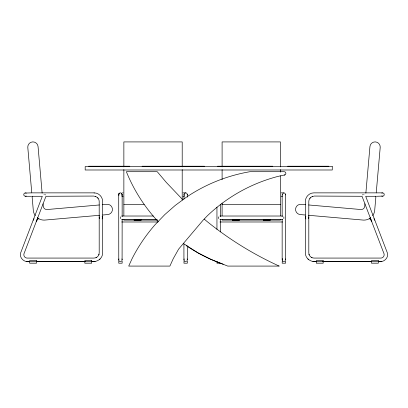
<?xml version="1.0" encoding="UTF-8"?>
<svg xmlns="http://www.w3.org/2000/svg" width="408" height="408" viewBox="0 0 408 408"><rect width="100%" height="100%" fill="white"/><g stroke="black" fill="none" stroke-linecap="round" stroke-linejoin="round"><path stroke-width="0.61" d="M94.136 193.096L94.151 192.867C98.675 192.805 102.689 196.865 102.617 201.384L102.617 252.97C102.745 258.636 96.849 262.528 91.545 261.492L95.156 261.416M364.936 203.786L364.716 206.3A3.56 3.56 0 0 1 360.861 209.534L308.698 204.969M365.869 193.101L369.939 146.6A5.146 5.146 0 0 1 375.513 141.918A5.146 5.146 0 0 1 380.195 147.497L376.212 193.03M375.931 196.192L374.661 210.742A10.807 10.807 0 0 1 372.708 215.638M36.684 220.264L37.255 220.126L38.428 218.596L37.531 217.908M121.916 195.427A1.714 1.714 0 0 0 122.089 195.019L121.645 193.367M183.977 260.222L184.151 258.917M187.292 260.222L187.354 245.922M282.214 260.222L282.657 258.565M285.529 260.222L285.585 194.575M119.218 193.367L118.718 194.575L118.774 260.217M122.089 195.014L122.15 194.575L122.15 216.689M118.718 259.779L118.947 258.922M122.089 260.217L122.15 219.234M94.039 196.059L45.971 196.284L23.95 253.842C23.368 255.76 24.857 257.927 26.857 258.07L93.983 258.07C96.778 258.152 99.277 255.653 99.195 252.858L99.195 201.496C99.251 198.966 97.226 196.62 94.712 196.33L95.37 196.467M98.792 254.883L99.006 254.245M118.774 194.131L118.947 193.724M312.63 196.467L313.293 196.34C310.774 196.61 308.749 198.966 308.805 201.496L308.805 252.858C308.723 255.653 311.222 258.152 314.017 258.07L381.143 258.07C383.143 257.927 384.632 255.76 384.05 253.842L362.024 196.284L313.961 196.059M309.881 198.308L310.325 197.798M99.256 259.718L100.103 258.978M184.151 194.269L183.921 198.997M370.469 217.908L369.572 218.596L370.745 220.126L371.316 220.264M282.657 193.361L284.315 192.918L285.355 193.718M96.008 257.667L96.609 257.366M26.26 196.059L24.959 196.228L23.919 195.432L23.746 194.131L24.546 193.091L31.37 192.862M381.74 193.091L383.041 192.918L384.081 193.718L384.254 195.019L383.454 196.059L376.63 196.284M362.406 194.881L362.788 194.733M363.62 194.417L364.007 194.269M284.84 174.92L278.057 176.384A161.257 161.257 0 0 0 207.284 215.858L202.929 220.391L178.617 249.13L173.262 258.667L169.886 266.082L128.709 266.082L132.08 258.667A163.078 163.078 0 0 1 155.28 224.492L164.847 214.542L175.221 205.433L186.323 197.237A163.078 163.078 0 0 1 249.91 171.707L284.223 171.707A1.673 1.673 0 0 1 285.059 174.828L284.223 175.052M381.429 261.487L378.241 261.487C383.326 262.895 388.992 258.162 387.35 252.889L365.695 196.284L375.732 196.284M187.124 193.718C186.094 191.77 182.978 193.565 184.151 195.432M99.302 204.969L47.139 209.534A3.56 3.56 0 0 1 43.284 206.3L43.064 203.786M102.444 204.694L106.84 204.311A5.146 5.146 0 0 1 112.419 208.988A5.146 5.146 0 0 1 107.737 214.567L102.678 215.011M99.516 215.286L44.492 220.101A10.807 10.807 0 0 1 37.449 217.857M375.732 192.862L313.849 192.862C309.325 192.816 305.311 196.86 305.383 201.384L305.383 252.97C305.255 258.636 311.151 262.528 316.455 261.492L312.844 261.416M88.618 166.219L129.795 166.219M142.066 166.219L204.479 166.219M217.566 166.219L272.814 166.219M287.655 166.219L328.838 166.219M32.268 192.862L94.151 192.862M122.441 192.862L123.119 192.862M182.952 192.862L185.635 192.862M281.183 192.862L283.871 192.862M376.63 192.862L382.597 192.862M25.403 196.284L31.37 196.284M32.268 196.284L42.305 196.284L20.65 252.889C19.008 258.167 24.674 262.89 29.759 261.492L26.571 261.487M121.849 196.284L123.119 196.284M182.952 196.284L184.217 196.284M281.183 196.284L282.453 196.284M123.864 204.311L144.157 204.311M222.1 204.311L280.439 204.311M121.701 216.021L153.352 216.021M219.932 216.021L282.601 216.021M121.701 219.453L157.151 219.453M219.932 219.453L282.601 219.453M157.473 220.101L123.864 220.101L123.864 219.529M121.706 221.983L158.003 221.983M219.943 221.983L282.724 221.983M29.672 261.712L36.536 261.712M84.818 261.712L91.678 261.712M316.322 261.712L323.182 261.712M371.464 261.712L378.328 261.712M220.376 263.191L216.974 263.191L216.974 261.263M305.556 204.694L301.16 204.311A5.146 5.146 0 0 0 295.581 208.988A5.146 5.146 0 0 0 300.262 214.567L305.322 215.011M308.484 215.286L363.508 220.101A10.807 10.807 0 0 0 370.551 217.857M382.597 196.284L381.74 196.059M25.403 192.862L26.26 193.091M43.993 194.269L44.38 194.417M45.212 194.733L45.594 194.881M311.391 257.366L311.993 257.667M183.365 243.515L198.084 252.929L210.411 259.136L227.715 266.082L279.23 266.082L278.205 265.639A336.1 336.1 0 0 1 206.805 221.289L204.189 219.076M307.897 258.978L308.744 259.718M182.845 199.808L166.316 182.437L157.248 171.707L126.363 171.707A163.078 163.078 0 0 0 155.28 218.448L158.187 221.468M97.675 197.798L98.119 198.308M121.921 258.922L122.15 259.779M285.355 258.917L285.585 259.779M187.124 258.917L187.354 259.779M308.994 254.245L309.208 254.883M42.131 193.101L38.061 146.6A5.146 5.146 0 0 0 32.487 141.918A5.146 5.146 0 0 0 27.805 147.497L31.788 193.03M32.069 196.192L33.339 210.742A10.807 10.807 0 0 0 35.292 215.638M283.871 216.883L283.871 218.596M282.152 194.575L282.152 216.689M282.152 219.234L282.152 259.779M280.439 166.923L280.439 141.918L222.1 141.918L222.1 166.923M280.439 169.631L280.439 172.161M280.439 175.812L280.439 215.796M280.439 219.529L280.439 220.101L222.1 220.101L222.1 219.529M222.1 169.631L222.1 179.622M222.1 203.123L222.1 215.796M220.381 204.617L220.381 216.689M220.381 219.234L220.381 231.943M218.668 216.883L218.668 218.596M216.949 207.157L216.949 229.398M187.354 194.575L187.354 197.105M183.921 243.882L183.921 259.779M182.203 166.923L182.203 141.918L123.864 141.918L123.864 166.923M182.203 169.631L182.203 199.991M123.864 169.631L123.864 215.796M120.431 216.883L120.431 218.596M285.529 194.733A1.714 0.612 0 0 1 285.355 194.881M282.657 195.009A1.714 0.612 0 0 1 282.382 194.881M282.382 194.269A1.714 0.612 0 0 1 282.657 194.142M285.355 194.269A1.714 0.612 0 0 1 285.529 194.417M187.292 194.733A1.714 0.612 0 0 1 187.124 194.881M187.124 194.269A1.714 0.612 0 0 1 187.292 194.417M118.947 195.427A1.714 1.714 0 0 1 118.779 195.019L118.718 194.575A1.714 1.714 0 0 1 121.921 193.713M122.089 194.733A1.719 0.612 0 0 1 121.921 194.881M118.779 194.412A1.719 0.612 0 0 1 118.952 194.264M36.623 219.82A1.714 1.714 0 0 1 36.179 221.478M33.252 220.264A1.714 1.714 0 0 1 34.109 218.78M102.112 216.526A1.714 1.714 0 0 1 102.112 218.953M99.414 218.596A1.714 1.714 0 0 1 99.414 216.883M223.217 264.277A163.078 163.078 0 0 1 186.323 245.698M371.821 221.478A1.714 1.714 0 0 1 371.377 219.82M373.891 218.78A1.714 1.714 0 0 1 374.748 220.264M308.586 216.883A1.714 1.714 0 0 1 308.586 218.596M305.888 218.953A1.714 1.714 0 0 1 305.888 216.526M118.856 260.834L118.738 263.191L122.14 263.191L122.14 261.263L121.773 260.804A1.714 1.714 0 0 1 119.049 260.804L118.856 260.834M184.059 260.834L183.942 263.191L187.343 263.191L187.343 261.263L186.976 260.804A1.714 1.714 0 0 1 184.253 260.804L184.059 260.834M282.29 260.834L282.178 263.191L285.58 263.191L285.58 261.263L285.207 260.804A1.714 1.714 0 0 1 282.484 260.804L282.29 260.834M332.27 166.561L85.185 166.561L85.185 169.993L332.27 169.993L332.27 166.561M141.025 219.769L134.161 219.769L134.161 220.504L141.025 220.504L141.025 219.769M239.256 219.769L232.392 219.769L232.392 220.504L239.256 220.504L239.256 219.769M270.142 219.769L263.277 219.769L263.277 220.504L270.142 220.504L270.142 219.769M36.536 260.6L29.672 260.6L29.672 263.191L36.536 263.191L36.536 260.6M91.678 260.6L84.818 260.6L84.818 263.191L91.678 263.191L91.678 260.6M323.182 260.6L316.322 260.6L316.322 263.191L323.182 263.191L323.182 260.6M378.328 260.6L371.464 260.6L371.464 263.191L378.328 263.191L378.328 260.6M85.175 261.487L36.766 261.487L85.175 261.492M371.234 261.487L322.825 261.487L371.234 261.492"/></g></svg>
